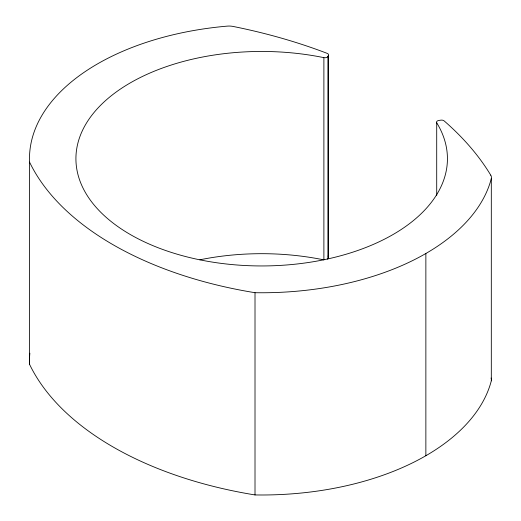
<?xml version="1.0" encoding="UTF-8"?>
<svg xmlns="http://www.w3.org/2000/svg" width="521" height="521" viewBox="0 0 521 521"><rect width="100%" height="100%" fill="white"/><g stroke="black" fill="none" stroke-linecap="round" stroke-linejoin="round"><path stroke-width="0.78" d="M327.559 259.132A3.093 1.784 0 0 0 327.917 258.657L327.917 56.431L328.432 55.311A3.093 1.784 0 0 0 327.155 53.357A417.953 241.301 0 0 0 233.134 26.447A12.387 7.151 0 0 0 227.234 26.128A232.197 134.06 0 0 0 29.554 162.103L29.554 364.329A325.365 187.847 0 0 0 255.01 494.937A232.197 134.06 0 0 0 491.31 380.818L491.31 178.592A12.38 7.151 0 0 0 490.756 175.186M327.917 258.657L328.432 257.543L328.432 55.311M490.756 175.186A417.953 241.301 0 0 0 444.139 120.898A3.093 1.784 0 0 0 440.759 120.162L438.825 120.462A3.093 1.784 0 0 0 436.709 122.787L436.709 195.466M425.865 253.499L425.865 455.725M327.917 56.431A3.093 1.784 0 0 1 323.886 57.649L323.886 259.881A185.756 107.248 0 0 0 199.869 259.797M29.554 162.103A325.365 187.847 0 0 0 255.01 292.704L255.01 494.937M29.554 364.329A232.197 134.06 0 0 1 29.866 353.212M491.075 378.031A12.38 7.151 0 0 1 491.31 380.818M491.31 178.592A232.197 134.06 0 0 1 255.01 292.704M436.709 122.787A185.756 107.248 0 0 1 282.779 265.254A185.756 107.248 0 0 1 77.121 146.525A185.756 107.248 0 0 1 323.886 57.649M327.996 256.065A3.093 1.784 0 0 1 328.432 257.543"/></g></svg>
